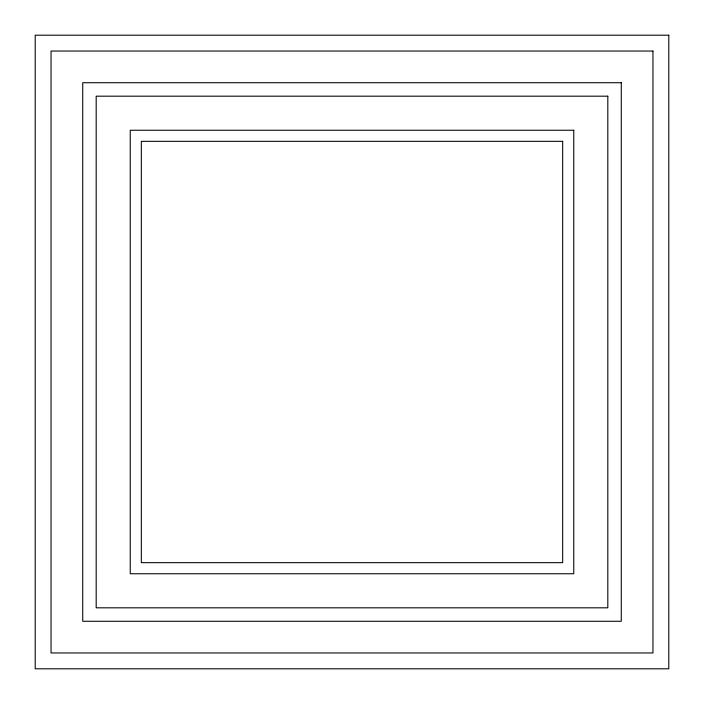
<?xml version="1.0" encoding="UTF-8"?>
<svg xmlns="http://www.w3.org/2000/svg" width="704" height="704" viewBox="0 0 704 704"><rect width="100%" height="100%" fill="white"/><g stroke="black" fill="none" stroke-linecap="round" stroke-linejoin="round"><path stroke-width="1.06" d="M668.8 35.2L35.2 35.2L35.2 668.8L668.8 668.8L668.8 35.2M652.96 51.04L51.04 51.04L51.04 652.96L652.96 652.96L652.96 51.04M621.28 82.72L82.72 82.72L82.72 621.28L621.28 621.28L621.28 82.72M607.816 96.184L96.184 96.184L96.184 607.816L607.816 607.816L607.816 96.184M573.76 130.24L130.24 130.24L130.24 573.76L573.76 573.76L573.76 130.24M562.672 141.328L141.328 141.328L141.328 562.672L562.672 562.672L562.672 141.328"/></g></svg>
